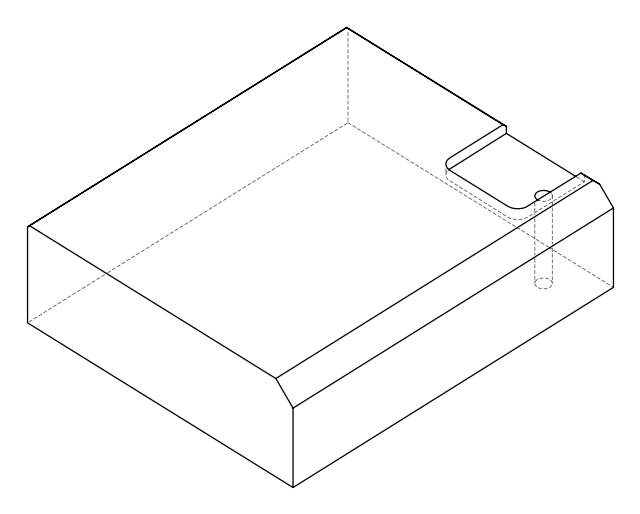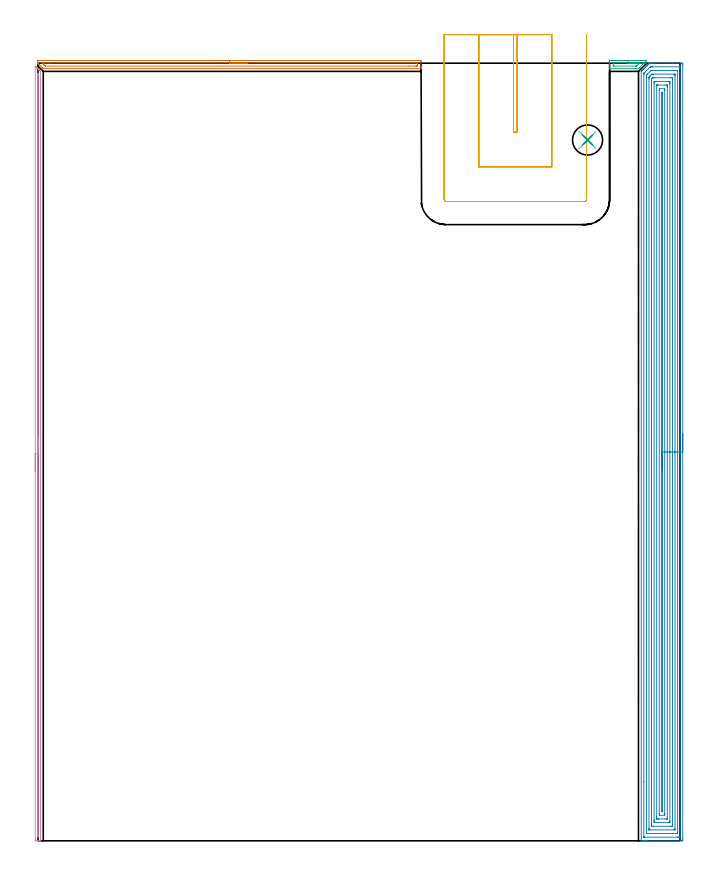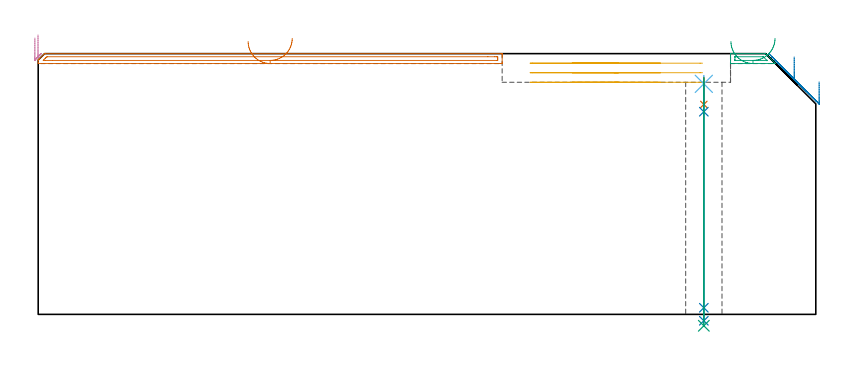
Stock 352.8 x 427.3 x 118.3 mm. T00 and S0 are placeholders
(PLAN: 9 operations, 5 tool changes, 47.3 min)
(1 AREA_MILL | FG_CHAMFER_SURFACE | UGT0205_001 | 3.52 min | 2163 mm3)
(2 AREA_MILL_1 | FG_CHAMFER_SURFACE_1 | UGT0205_001 | 30.94 min | 111053 mm3)
(3 AREA_MILL_2 | FG_CHAMFER_SURFACE_2 | UGT0205_001 | 0.47 min | 208 mm3)
(4 AREA_MILL_3 | FG_CHAMFER_SURFACE_3 | UGT0205_001 | 6.92 min | 1780 mm3)
(5 MILL_SLOT | SLOT_PARTIAL_RECTANGULAR | UGT0201_109 | Follow Part, ap 6.35, ae 75% | 4.41 min | 118367 mm3)
(6 SPOT_DRILL | STEP1HOLE | NXT0321_9005460120000 | 0.03 min | 1 mm3)
(7 DRILL_BLIND_HOLE_INTO_CENTER | STEP1HOLE | NXT0301_038 | 0.05 min | 318 mm3)
(8 GUN_DRILL_THROUGH_HOLE | STEP1HOLE | UGT0307_002 | 0.51 min | 2667 mm3)
(9 SPADE_DRILL_TO_ENLARGE_THROUGH_HOLE | STEP1HOLE | UGT0306_007 | 0.45 min | 19484 mm3)
(TOOL UGT0205_001 | Chamfer Mill 20 x 3 x 45 deg. | D20 FL50 Z2)
(TOOL UGT0201_109 | End Mill 25.4 mm | D25.4 FL25 Z2)
(TOOL NXT0321_9005460120000 | NC Spot Drill, 142deg, 12mm, Carbide, Uncoated | D12 PA142 FL30 Z2)
(TOOL NXT0301_038 | Carbide Drill 6.7mm [860.1-0670-034A1-MM 2214] | D6.7 PA140 FL53 Z2)
(TOOL UGT0307_002 | Gun Drill 6 mm | D6 PA130 FL24 Z1)
(TOOL UGT0306_007 | Spade Drill 16.5mm | D16.5 PA132 FL10 Z2)
(OP 1 AREA_MILL)
G17 G21 G94 G90
T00 M6
G54
G17 G0 G90 X95.25 Y428.8 S1061 M3
G43 Z128.3 H0
Z123.8
G94 G1 X95.288 Z122.928 F250.
X95.402 Z122.064
X95.591 Z121.212
X95.853 Z120.38
X96.187 Z119.574
X96.59 Z118.8
X97.058 Z118.064
X97.59 Z117.372
X98.179 Z116.729
X98.822 Z116.14
X99.514 Z115.609
X100.25 Z115.14
X101.024 Z114.737
X101.83 Z114.403
X102.662 Z114.141
X103.514 Z113.952
X104.378 Z113.838
X105.25 Z113.8
X209.382
X209.87 Y428.799 Z113.802
X210.353 Y428.794 Z113.803
X210.491 Y428.791 Z113.805
X210.5 Y428.317 Z114.278
Y425.666 Z116.929
Y424.944 Z117.656
Y424.694 Z117.905
Y424.317 Z118.274
X210.492 Y424.303 Z118.288
X210.318 Y424.3 Z118.3
X3.312
X2.905 Y424.298 Z118.283
X2.728 Y424.47 Z118.126
X2.418 Y424.782 Z117.818
X0.588 Y426.612 Z115.988
X0.332 Y426.867 Z115.731
X0.206 Y426.992 Z115.604
X0.034 Y427.169 Z115.429
X0.009 Y427.202 Z115.396
X0.005 Y427.213 Z115.385
X0. Y427.238 Z115.36
Y428.498 Z114.098
Y428.678 Z113.918
X0.003 Y428.791 Z113.805
X0.183 Y428.8 Z113.8
X105.25
Y427.386 Z115.214
X208.131 Y427.385 Z115.215
X208.475 Y427.379 Z115.221
X208.49 Y427.267 Z115.333
X208.497 Y427.024 Z115.576
X208.498 Y426.55 Z116.05
X208.497 Y426.14 Z116.46
X208.49 Y425.73 Z116.87
X208.082 Y425.716 Z116.884
X208.032 Y425.715 Z116.885
X207.188 Y425.714 Z116.886
X204.03
X4.207 Y425.715 Z116.885
X4.157
X3.952 Y425.721 Z116.879
X3.536 Y426.122 Z116.478
X3.312 Y426.339 Z116.261
X3.1 Y426.55 Z116.05
X2.418 Y427.232 Z115.368
X2.332 Y427.323 Z115.277
X2.318 Y427.341 Z115.259
X2.296 Y427.379 Z115.221
X2.418 Y427.384 Z115.216
X2.468 Y427.385 Z115.215
X3.312 Y427.386 Z115.214
X6.498
X105.25
X106.122 Z115.252
X106.986 Z115.366
X107.838 Z115.555
X108.67 Z115.817
X109.476 Z116.151
X110.25 Z116.554
X110.986 Z117.023
X111.678 Z117.554
X112.321 Z118.143
X112.91 Z118.786
X113.442 Z119.478
X113.91 Z120.214
X114.313 Z120.988
X114.647 Z121.794
X114.909 Z122.626
X115.098 Z123.478
X115.212 Z124.343
X115.25 Z125.214
G0 Z128.3
M5
M2
(OP 2 AREA_MILL_1)
G17 G21 G94 G90
T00 M6
G54
G17 G0 G90 X354.3 Y223.65 S1061 M3
G43 Z128.3 H0
Z105.5
G94 G1 Y223.612 Z104.628 F250.
Y223.498 Z103.764
Y223.309 Z102.912
Y223.047 Z102.08
Y222.713 Z101.274
Y222.31 Z100.5
Y221.842 Z99.764
Y221.31 Z99.072
Y220.721 Z98.429
Y220.078 Z97.84
Y219.386 Z97.309
Y218.65 Z96.84
Y217.876 Z96.437
Y217.07 Z96.103
Y216.238 Z95.841
Y215.387 Z95.652
Y214.522 Z95.538
Y213.65 Z95.5
Y1.088
X354.299 Y0.616 Z95.501
X354.295 Y0.2 Z95.503
X354.292 Y0.01 Z95.506
X353.885 Y0.006 Z95.912
X353.279 Y0. Z96.518
X335.157 Z114.638
X334.551 Z115.243
X334.006 Z115.791
X333.672 Z116.124
X333.127 Z116.669
X332.793 Z117.001
X331.815 Z117.985
X331.586 Y0.006 Z118.213
X331.507 Y0.01 Z118.293
X331.5 Y0.17 Z118.3
Y422.664
X331.503 Y422.795 Z118.289
X331.606 Y422.907 Z118.192
X331.81 Y423.111 Z117.988
X331.915 Y423.217 Z117.881
X332.354 Y423.654 Z117.445
X332.793 Y424.095 Z117.003
X333.002 Y424.302 Z116.798
X333.045 Y424.345 Z116.754
X333.672 Y424.974 Z116.124
X333.883 Y425.183 Z115.917
X334.551 Y425.853 Z115.245
X334.61 Y425.911 Z115.189
X334.788 Y426.088 Z115.011
X334.844 Y426.145 Z114.953
X334.898 Y426.199 Z114.901
X335.086 Y426.386 Z114.713
X335.137 Y426.438 Z114.66
X335.187 Y426.487 Z114.612
X335.383 Y426.684 Z114.416
X335.43 Y426.731 Z114.367
X335.56 Y426.86 Z114.24
X335.682 Y426.981 Z114.118
X335.869 Y427.17 Z113.928
X335.98 Y427.279 Z113.817
X336.005 Y427.299 Z113.791
X336.047 Y427.3 Z113.749
X336.37 Z113.429
X337.188 Z112.607
X338.4 Z111.397
X338.945 Z110.849
X348.476 Z101.321
X353.28 Y427.299 Z96.518
X353.885 Y427.294 Z95.912
X354.292 Y427.29 Z95.505
X354.295 Y427.1 Z95.503
X354.299 Y426.684 Z95.501
X354.3 Y426.262 Z95.5
Y213.65
X352.886 Z96.914
X352.885 Y2.526 Z96.915
X352.884 Y2.403 Z96.916
X352.879 Y2.027 Z96.921
X352.516 Y2.008 Z97.284
X352.128 Y2.003 Z97.672
X351.645 Y2. Z98.155
X351.249 Z98.551
X333.189 Z116.611
X332.995 Y2.002 Z116.805
X332.963 Y2.004 Z116.837
X332.932 Y2.01 Z116.868
X332.921 Y2.018 Z116.879
X332.92 Y2.043 Z116.88
X332.915 Y2.279 Z116.885
X332.914 Y32.503 Z116.886
X332.915 Y421.201 Z116.885
X332.921 Y421.753 Z116.879
X332.944 Y421.783 Z116.856
X332.994 Y421.839 Z116.806
X333.079 Y421.927 Z116.721
X333.367 Y422.218 Z116.433
X336.18 Y425.028 Z113.62
X336.309 Y425.154 Z113.491
X336.436 Y425.274 Z113.364
X336.551 Y425.29 Z113.249
X336.794 Y425.297 Z113.006
X337.188 Y425.299 Z112.612
X337.67 Y425.3 Z112.13
X352.61 Z97.19
X352.805 Y425.298 Z96.995
X352.837 Y425.296 Z96.963
X352.868 Y425.29 Z96.932
X352.879 Y425.282 Z96.921
X352.88 Y425.257 Z96.92
X352.885 Y425.021 Z96.915
X352.886 Y394.528 Z96.914
Y213.65
X351.472 Z98.328
X351.471 Y4.856 Z98.329
X351.469 Y4.189 Z98.331
X351.467 Y4.076 Z98.333
X351.465 Y4.023 Z98.335
X351.458 Y4.009 Z98.342
X351.431 Y4.004 Z98.369
X351.249 Y4.002 Z98.551
X350.556 Y4. Z99.244
X334.736 Y4.001 Z115.064
X334.551 Y4.005 Z115.249
X334.366 Y4.01 Z115.434
X334.335 Y4.021 Z115.465
X334.332 Y4.054 Z115.468
X334.33 Y4.114 Z115.47
X334.329 Y4.189 Z115.471
X334.328 Y4.415 Z115.472
X334.329 Y419.764 Z115.471
X334.331 Y420.431 Z115.469
X334.334 Y420.652 Z115.466
X334.337 Y420.726 Z115.463
X334.383 Y420.774 Z115.417
X334.551 Y420.949 Z115.249
X334.736 Y421.136 Z115.064
X334.923 Y421.324 Z114.877
X336.711 Y423.111 Z113.089
X336.874 Y423.265 Z112.926
X336.898 Y423.287 Z112.902
X336.94 Y423.292 Z112.86
X337.003 Y423.298 Z112.797
X337.188 Y423.299 Z112.612
X337.88 Y423.3 Z111.92
X351.064 Y423.299 Z98.736
X351.249 Y423.295 Z98.551
X351.434 Y423.29 Z98.366
X351.465 Y423.279 Z98.335
X351.467 Y423.246 Z98.333
X351.47 Y423.186 Z98.33
X351.471 Y423.111 Z98.329
Y422.885
X351.472 Y213.65 Z98.328
X350.057 Z99.743
Y6.869
X350.056 Y6.295 Z99.744
X350.053 Y6.102 Z99.747
X350.05 Y6.034 Z99.75
X350.046 Y6.01 Z99.754
X350.025 Y6.008 Z99.775
X349.919 Y6.004 Z99.881
X349.491 Y6. Z100.309
X336.285 Z113.515
X335.881 Y6.007 Z113.919
X335.781 Y6.01 Z114.019
X335.749 Y6.021 Z114.051
X335.747 Y6.053 Z114.053
X335.745 Y6.136 Z114.055
X335.743 Y6.551 Z114.057
Y6.869
Y418.645
X335.744 Y419.218 Z114.056
X335.747 Y419.538 Z114.053
X335.75 Y419.677 Z114.05
X335.834 Y419.773 Z113.966
X335.954 Y419.898 Z113.846
X336.309 Y420.26 Z113.491
X336.394 Y420.345 Z113.406
X337.188 Y421.136 Z112.612
X337.283 Y421.227 Z112.517
X337.335 Y421.274 Z112.465
X337.426 Y421.29 Z112.374
X338.091 Y421.3 Z111.709
X349.515 Z100.285
X349.919 Y421.293 Z99.881
X350.019 Y421.29 Z99.781
X350.051 Y421.279 Z99.749
X350.053 Y421.247 Z99.747
X350.055 Y421.164 Z99.745
X350.057 Y420.749 Z99.743
Y420.431
Y213.65
X348.643 Z101.157
Y9.548
X348.642 Y8.655 Z101.158
X348.641 Y8.626 Z101.159
X348.612 Y8.01 Z101.188
X348.374 Y8.004 Z101.426
X347.734 Y8.001 Z102.067
X347.499 Y8. Z102.301
X338.066 Y8.001 Z111.734
X337.831 Y8.002 Z111.969
X337.188 Y8.01 Z112.612
X337.159 Y8.655 Z112.641
X337.158 Y8.686 Z112.642
X337.157 Y22.249 Z112.643
Y417.783
X337.164 Y418.645 Z112.636
X337.171 Y418.661 Z112.629
X337.188 Y418.683 Z112.612
X337.611 Y419.108 Z112.189
X337.765 Y419.257 Z112.035
X337.791 Y419.281 Z112.009
X337.826 Y419.29 Z111.974
X337.905 Y419.294 Z111.895
X338.066 Y419.298 Z111.734
X338.301 Y419.3 Z111.499
X338.945 Z110.855
X347.734 Y419.299 Z102.067
X347.969 Z101.831
X348.612 Y419.29 Z101.188
X348.641 Y418.645 Z101.159
X348.642 Y418.614 Z101.158
X348.643 Y404.995 Z101.157
Y213.65
X347.229 Z102.571
Y10.955
X347.227 Y10.442 Z102.573
X347.224 Y10.066 Z102.576
X347.222 Y10.016 Z102.578
X347.18 Y10.01 Z102.62
X347.072 Y10.005 Z102.728
X346.855 Y10.001 Z102.945
X338.8 Z111.
X338.685 Y10.005 Z111.115
X338.608 Y10.01 Z111.192
X338.578 Y10.019 Z111.222
X338.576 Y10.062 Z111.224
X338.573 Y10.442 Z111.227
X338.571 Y10.822 Z111.229
Y11.335
Y416.345
X338.573 Y416.858 Z111.227
X338.576 Y417.234 Z111.224
X338.578 Y417.284 Z111.222
X338.62 Y417.29 Z111.18
X338.728 Y417.295 Z111.072
X338.945 Y417.299 Z110.855
X347. Z102.8
X347.115 Y417.295 Z102.685
X347.192 Y417.29 Z102.608
X347.222 Y417.281 Z102.578
X347.224 Y417.238 Z102.576
X347.227 Y416.858 Z102.573
X347.229 Y416.478 Z102.571
Y415.965
Y213.65
X345.815 Z103.985
X345.814 Y12.393 Z103.986
X345.813 Y12.228 Z103.987
X345.809 Y12.047 Z103.991
X345.808 Y12.01 Z103.992
X345.695 Y12.006 Z104.105
X345.546 Y12.002 Z104.254
X345.321 Y12. Z104.479
X345.097 Z104.703
X340.927 Z108.873
X340.703 Z109.097
X340.047 Y12.002 Z109.753
X340.009 Y12.006 Z109.791
X339.998 Y12.009 Z109.802
X339.992 Y12.057 Z109.808
X339.989 Y12.228 Z109.811
X339.986 Y12.957 Z109.814
X339.985 Y13.121 Z109.815
X339.986 Y414.907 Z109.814
X339.987 Y415.072 Z109.813
X339.99 Y415.253 Z109.81
X339.992 Y415.29 Z109.808
X340.105 Y415.294 Z109.695
X340.254 Y415.298 Z109.546
X340.479 Y415.3 Z109.321
X340.703 Z109.097
X345.097 Z104.703
X345.753 Y415.298 Z104.047
X345.791 Y415.294 Z104.009
X345.802 Y415.291 Z103.998
X345.808 Y415.243 Z103.992
X345.81 Y415.072 Z103.99
X345.814 Y414.343 Z103.986
X345.815 Y414.179 Z103.985
Y213.65
X344.4 Z105.4
Y14.908
X344.399 Y14.724 Z105.401
X344.393 Y14.015 Z105.407
X344.232 Y14.001 Z105.568
X344.218 Y14. Z105.582
X341.582 Y14.001 Z108.218
X341.407 Y14.015 Z108.393
X341.403 Y14.196 Z108.397
X341.4 Y14.908 Z108.4
Y15.093
Y412.392
X341.401 Y412.576 Z108.399
X341.407 Y413.285 Z108.393
X341.568 Y413.299 Z108.232
X341.582 Y413.3 Z108.218
X344.218 Y413.299 Z105.582
X344.393 Y413.285 Z105.407
X344.397 Y413.104 Z105.403
X344.4 Y412.392 Z105.4
Y412.207
Y213.65
X342.986 Z106.814
Y16.335
X342.985 Y16.161 Z106.815
X342.982 Y16.073 Z106.818
X342.98 Y16.021 Z106.82
X342.959 Y16.01 Z106.841
X342.9 Y16.008 Z106.9
X342.841 Y16.01 Z106.959
X342.82 Y16.021 Z106.98
X342.818 Y16.073 Z106.982
X342.815 Y16.16 Z106.985
X342.814 Y16.335 Z106.986
Y16.694
Y410.781
X342.815 Y411.139 Z106.985
X342.818 Y411.227 Z106.982
X342.82 Y411.279 Z106.98
X342.841 Y411.29 Z106.959
X342.9 Y411.292 Z106.9
X342.959 Y411.29 Z106.841
X342.98 Y411.279 Z106.82
X342.982 Y411.227 Z106.818
X342.985 Y411.14 Z106.815
X342.986 Y410.965 Z106.814
Y410.606
Y213.65
Y212.778 Z106.852
Y211.914 Z106.966
Y211.062 Z107.155
Y210.23 Z107.417
Y209.424 Z107.751
Y208.65 Z108.154
Y207.914 Z108.622
Y207.222 Z109.153
Y206.579 Z109.743
Y205.99 Z110.386
Y205.459 Z111.078
Y204.99 Z111.814
Y204.587 Z112.588
Y204.253 Z113.394
Y203.991 Z114.226
Y203.802 Z115.077
Y203.688 Z115.942
Y203.65 Z116.814
G0 Z128.3
M5
M2
(OP 3 AREA_MILL_2)
G17 G21 G94 G90
T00 M6
G54
G17 G0 G90 X314.3 Y428.8 S1061 M3
G43 Z128.3 H0
Z123.8
G94 G1 X314.338 Z122.929 F250.
X314.452 Z122.064
X314.641 Z121.212
X314.903 Z120.38
X315.237 Z119.574
X315.64 Z118.8
X316.109 Z118.064
X316.64 Z117.372
X317.229 Z116.729
X317.872 Z116.14
X318.564 Z115.609
X319.3 Z115.14
X320.074 Z114.737
X320.88 Z114.403
X321.712 Z114.141
X322.564 Z113.952
X323.428 Z113.838
X324.3 Z113.8
X334.341
X334.484 Y428.795 Z113.802
X334.454 Y428.759 Z113.838
X334.314 Y428.614 Z113.985
X330.485 Y424.785 Z117.815
X330.091 Y424.392 Z118.205
X330.001 Y424.306 Z118.292
X329.601 Y424.3 Z118.3
X314.139
X314.11 Y424.305 Z118.293
X314.1 Y424.385 Z118.213
Y428.396 Z114.203
X314.101 Y428.791 Z113.805
X314.38 Y428.8 Z113.8
X324.3
Y427.386 Z115.214
X330.485
X330.534 Y427.385 Z115.215
X330.608 Y427.38 Z115.22
X330.619 Y427.376 Z115.224
X330.62 Y427.374 Z115.226
X330.615 Y427.366 Z115.234
X329.259 Y426.009 Z116.591
X329.077 Y425.829 Z116.771
X329.009 Y425.765 Z116.835
X328.97 Y425.731 Z116.869
X328.925 Y425.721 Z116.879
X328.718 Y425.715 Z116.885
X328.67
X316.3
X316.151 Y425.719 Z116.881
X316.12 Y425.721 Z116.879
X316.11 Y425.736 Z116.864
X316.104 Y425.764 Z116.836
X316.101 Y425.794 Z116.806
X316.1 Y427.046 Z115.554
X316.102 Y427.211 Z115.389
X316.106 Y427.343 Z115.257
X316.11 Y427.38 Z115.22
X316.115 Y427.382 Z115.218
X316.139 Y427.384 Z115.216
X316.348 Y427.386 Z115.214
X316.396
X324.3
X325.172 Z115.252
X326.036 Z115.366
X326.888 Z115.555
X327.72 Z115.817
X328.526 Z116.151
X329.3 Z116.554
X330.036 Z117.023
X330.728 Z117.554
X331.371 Z118.143
X331.96 Z118.786
X332.492 Z119.478
X332.96 Z120.214
X333.363 Z120.988
X333.697 Z121.794
X333.959 Z122.626
X334.148 Z123.478
X334.262 Z124.343
X334.3 Z125.214
G0 Z128.3
M5
M2
(OP 4 AREA_MILL_3)
G17 G21 G94 G90
T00 M6
G54
G17 G0 G90 X-1.5 Y202.85 S1061 M3
G43 Z128.3 H0
Z125.4
G94 G1 Y202.888 Z124.528 F250.
Y203.002 Z123.664
Y203.191 Z122.812
Y203.453 Z121.98
Y203.787 Z121.174
Y204.19 Z120.4
Y204.658 Z119.664
Y205.19 Z118.972
Y205.779 Z118.329
Y206.422 Z117.74
Y207.114 Z117.208
Y207.85 Z116.74
Y208.624 Z116.337
Y209.43 Z116.003
Y210.262 Z115.741
Y211.113 Z115.552
Y211.978 Z115.438
Y212.85 Z115.4
Y425.454
X-1.495 Y425.674 Z115.403
X-1.493 Y425.682 Z115.405
X-1.473 Y425.674 Z115.425
X-1.118 Y425.318 Z115.782
X-0.939 Y425.141 Z115.957
X-0.878 Y425.078 Z116.021
X-0.705 Y424.905 Z116.194
X-0.643 Y424.844 Z116.254
X-0.58 Y424.781 Z116.319
X-0.41 Y424.61 Z116.489
X-0.346 Y424.548 Z116.55
X-0.282 Y424.483 Z116.617
X-0.115 Y424.315 Z116.784
X-0.05 Y424.252 Z116.846
X0.016 Y424.185 Z116.915
X0.18 Y424.02 Z117.079
X0.246 Y423.955 Z117.143
X0.313 Y423.887 Z117.212
X0.475 Y423.725 Z117.374
X0.543 Y423.659 Z117.439
X0.611 Y423.589 Z117.51
X0.77 Y423.43 Z117.669
X0.839 Y423.362 Z117.736
X1.328 Y422.871 Z118.228
X1.394 Y422.804 Z118.292
X1.4 Y422.398 Z118.3
Y0.175
X1.397 Y0.01 Z118.288
X1.356 Y0.006 Z118.248
X0.962 Y0. Z117.861
X0.645 Z117.545
X-0.05 Z116.845
X-1.286 Z115.61
X-1.491 Y0.002 Z115.405
X-1.5 Y0.456 Z115.4
Y212.85
X-0.086 Z116.814
Y420.646
X-0.082 Y421.504 Z116.818
X-0.081 Y421.535 Z116.819
X-0.05 Y421.748 Z116.85
X-0.02 Y421.504 Z116.88
X-0.017 Y421.471 Z116.883
X-0.014 Y420.61 Z116.886
Y3.266
X-0.017 Y2.409 Z116.883
X-0.018 Y2.377 Z116.882
X-0.05 Y2.075 Z116.85
X-0.082 Y2.409 Z116.818
X-0.084 Y2.442 Z116.816
X-0.086 Y3.302 Z116.814
Y212.85
Y213.722 Z116.852
Y214.586 Z116.966
Y215.438 Z117.155
Y216.27 Z117.417
Y217.076 Z117.751
Y217.85 Z118.154
Y218.586 Z118.623
Y219.278 Z119.154
Y219.921 Z119.743
Y220.51 Z120.386
Y221.041 Z121.078
Y221.51 Z121.814
Y221.913 Z122.588
Y222.247 Z123.394
Y222.509 Z124.226
Y222.698 Z125.078
Y222.812 Z125.943
Y222.85 Z126.814
G0 Z128.3
M5
M2
(OP 5 MILL_SLOT)
G17 G21 G94 G90
T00 M6
G54
G17 G0 G90 X261.3 Y443. S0 M3
G43 Z128.3 H0
Z113.967
G94 G1 Y440. F250.
Y389.4 F500.
X263.3
Y440.
Y443. F250.
X242.25
Y440.
Y370.35 F500.
X282.35
Y440.
Y443. F250.
X223.2
Y440.
Y352.4 F500.
G3 X224.3 Y351.3 R1.1
G1 X300.3
G3 X301.4 Y352.4 R1.1
G1 Y440.
Y443. F250.
G0 X261.3 Z109.633
G1 Y440.
Y389.4 F500.
X263.3
Y440.
Y443. F250.
X242.25
Y440.
Y370.35 F500.
X282.35
Y440.
Y443. F250.
X223.2
Y440.
Y352.4 F500.
G3 X224.3 Y351.3 R1.1
G1 X300.3
G3 X301.4 Y352.4 R1.1
G1 Y440.
Y443. F250.
G0 X261.3 Z105.3
G1 Y440.
Y389.4 F500.
X263.3
Y440.
Y443. F250.
X242.25
Y440.
Y370.35 F500.
X282.35
Y440.
Y443. F250.
X223.2
Y440.
Y352.4 F500.
G3 X224.3 Y351.3 R1.1
G1 X300.3
G3 X301.4 Y352.4 R1.1
G1 Y440.
Y443. F250.
G0 Z128.3
M5
M2
(OP 6 SPOT_DRILL)
G17 G21 G94 G90
T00 M6
G54
G17 G0 G90 X302. Y385.1 S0 M3
G43 Z128.3 H0
G94 G81 G98 Z104.59 F250. R108.3
G80
M5
M2
(OP 7 DRILL_BLIND_HOLE_INTO_CENTER)
G17 G21 G94 G90
T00 M6
G54
G17 G0 G90 X302. Y385.1 S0 M3
G43 Z128.3 H1
G94 G81 G98 Z95.25 F250. R107.3
G80
M5
M2
(OP 8 GUN_DRILL_THROUGH_HOLE)
G17 G21 G94 G90
T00 M6
G54
G17 G0 G90 X302. Y385.1 M8
G43 Z128.3 H0
Z105.004
S716 M3
G94 G1 Z91.943 F125. M26
G4 X.084
Z3. F250.
G4 X.084
Z-2.899 F125.
G4 X.084
M5
M9
G0 Z105.004
Z128.3
M2
(OP 9 SPADE_DRILL_TO_ENLARGE_THROUGH_HOLE)
G17 G21 G94 G90
T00 M6
G54
G17 G0 G90 X302. Y385.1 S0 M3
G43 Z128.3 H0
G94 G73 G98 Z-5.173 F250. Q15.782 R107.3
G80
M5
M2
